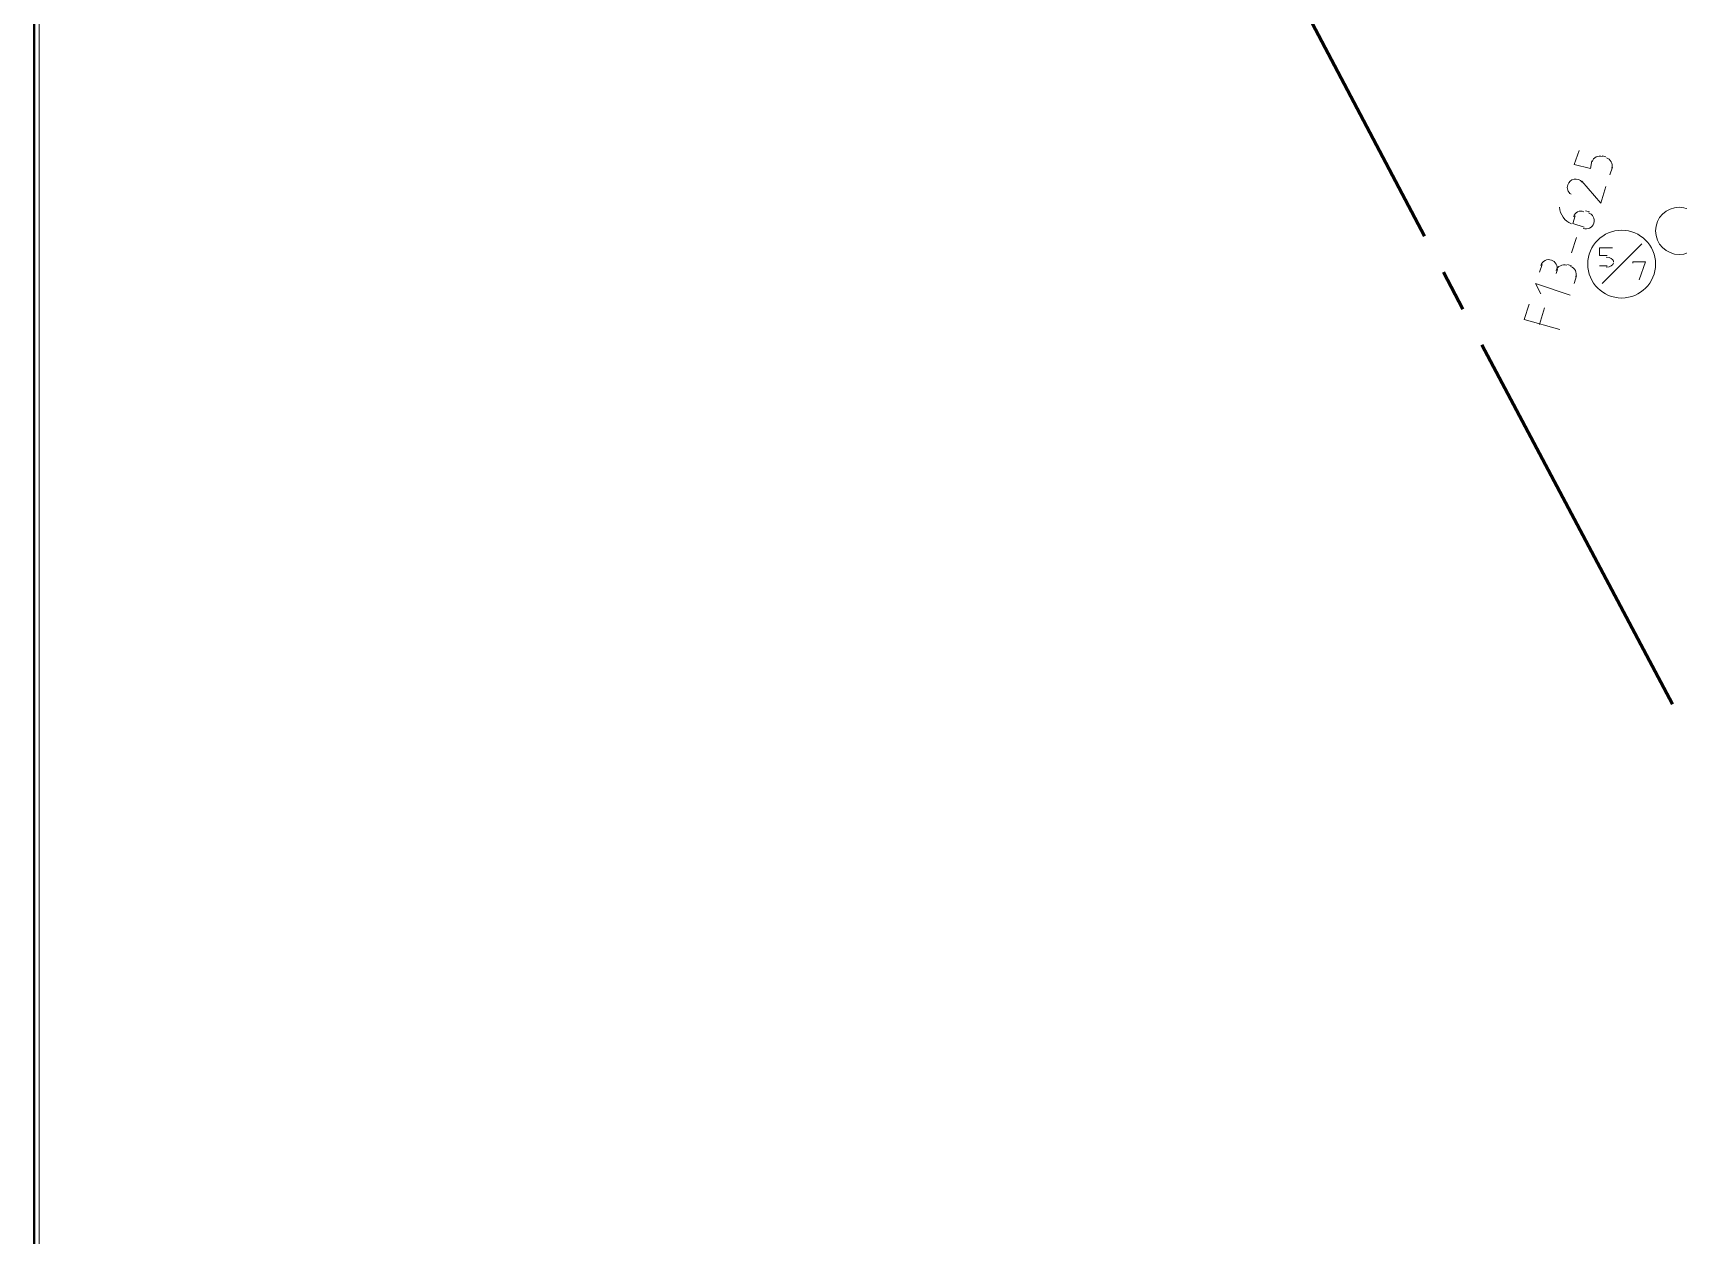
# Model space of a CAD drawing. Header units: millimetres. Extents: x 0.6 to 28.7, y 3.6 to 37.8.
# Drawn here: x 0.59 to 5.96, y 7.54 to 11.46 of the extents above; entities that cross this region are included whole.
import ezdxf

# ---------------------------------------------------------------- set-up
doc = ezdxf.new("R2010")
doc.units = ezdxf.units.MM
doc.layers.add('PDF_BOUNDARY-NODE', color=3, linetype='Continuous')
doc.layers.add('PDF_FRAME-TB', color=7, linetype='Continuous')
for name, color, linetype, true_color in [('PDF_STHC01', 8, 'Continuous', 0x808080), ('PDF_STPNUM01', 8, 'Continuous', 0x808080), ('PDF_STSYM01', 8, 'Continuous', 0x808080)]:
    doc.layers.add(name, color=color, linetype=linetype, true_color=true_color)

msp = doc.modelspace()

# ---------------------------------------------------------------- linework, layer by layer
at = {"layer": 'PDF_BOUNDARY-NODE', "lineweight": 60}
for points in [[(4.5143, 11.9662), (5.1314, 10.7945)], [(5.194, 10.6778), (5.2565, 10.5568)], [(5.3191, 10.4401), (5.9404, 9.2684)]]:
    msp.add_lwpolyline(points, dxfattribs=at)
at = {"layer": 'PDF_FRAME-TB', "lineweight": 0, "const_width": 0.00834}
msp.add_lwpolyline([(28.6993, 37.8192), (0.5988, 37.8192), (0.5988, 3.6224), (28.6993, 3.6224)], close=True, dxfattribs=at)
at = {"layer": 'PDF_FRAME-TB', "color": 254, "lineweight": 0, "true_color": 0xdcdcdc}
msp.add_lwpolyline([(0.6155, 4.669), (28.6827, 4.669), (28.6827, 37.8025), (0.6155, 37.8025)], close=True, dxfattribs=at)
at = {"layer": 'PDF_STHC01', "lineweight": 0}
for points in [[(5.7277, 10.732), (5.7027, 10.732), (5.7027, 10.757), (5.7444, 10.757)], [(5.7111, 10.6402), (5.8403, 10.7695)], [(5.7027, 10.6986), (5.7277, 10.6986)], [(5.7486, 10.7111), (5.7486, 10.7153)], [(5.832, 10.6527), (5.8528, 10.7111), (5.8111, 10.7111), (5.8111, 10.707)]]:
    msp.add_lwpolyline(points, dxfattribs=at)
msp.add_circle((5.7748, 10.7037), 0.1105, dxfattribs=at)
for points in [[(5.7476, 10.712), (5.7476, 10.7201), (5.7374, 10.7266), (5.7247, 10.7266)], [(5.7247, 10.6933), (5.7374, 10.6933), (5.7476, 10.6998), (5.7476, 10.7079)]]:
    msp.add_open_spline(points, degree=3, dxfattribs=at)
at = {"layer": 'PDF_STPNUM01', "lineweight": 0}
for points in [[(5.6777, 11.0405), (5.6735, 11.0155), (5.6193, 11.028), (5.636, 11.0739)], [(5.7236, 11.0531), (5.7111, 11.0572)], [(5.7361, 10.9947), (5.7444, 11.0197)], [(5.6443, 10.9738), (5.7069, 10.9029), (5.7236, 10.9571)], [(5.6235, 10.8612), (5.6151, 10.8362), (5.6527, 10.8237)], [(5.6694, 10.8738), (5.6568, 10.8779)], [(5.611, 10.7403), (5.6277, 10.7904)], [(5.5067, 10.6778), (5.5151, 10.7028)], [(5.5651, 10.6861), (5.5609, 10.6736)], [(5.5985, 10.7028), (5.611, 10.6986)], [(5.6068, 10.6027), (5.4942, 10.6402), (5.5109, 10.6069)], [(5.6277, 10.6653), (5.6193, 10.6402)], [(5.5735, 10.4901), (5.4567, 10.5235), (5.4734, 10.5735)], [(5.5067, 10.5068), (5.5234, 10.561)]]:
    msp.add_lwpolyline(points, dxfattribs=at)
msp.add_lwpolyline([(5.6454, 10.9714, 0.59055), (5.5989, 10.9625, 0.338564), (5.6096, 10.9313)], format="xyb", dxfattribs=at)
for centre, radius, start, end in [((5.7039, 11.029), 0.0271, 72.1088, 162.1088), ((5.7164, 11.0248), 0.0271, 342.1088, 72.1088), ((5.633, 10.8913), 0.0605, 181.9226, 248.5548), ((5.6413, 10.8538), 0.0229, 64.3416, 169.876), ((5.658, 10.8455), 0.0271, 252.1088, 72.1088), ((5.5371, 10.6912), 0.0271, 342.1088, 162.1088), ((5.5871, 10.6745), 0.0271, 72.1088, 162.1088), ((5.5996, 10.6703), 0.0271, 342.1088, 72.1088)]:
    msp.add_arc(centre, radius, start, end, dxfattribs=at)
at = {"layer": 'PDF_STSYM01', "lineweight": 0}
msp.add_circle((5.9624, 10.8121), 0.0771, dxfattribs=at)

doc.saveas('drawing.dxf')
